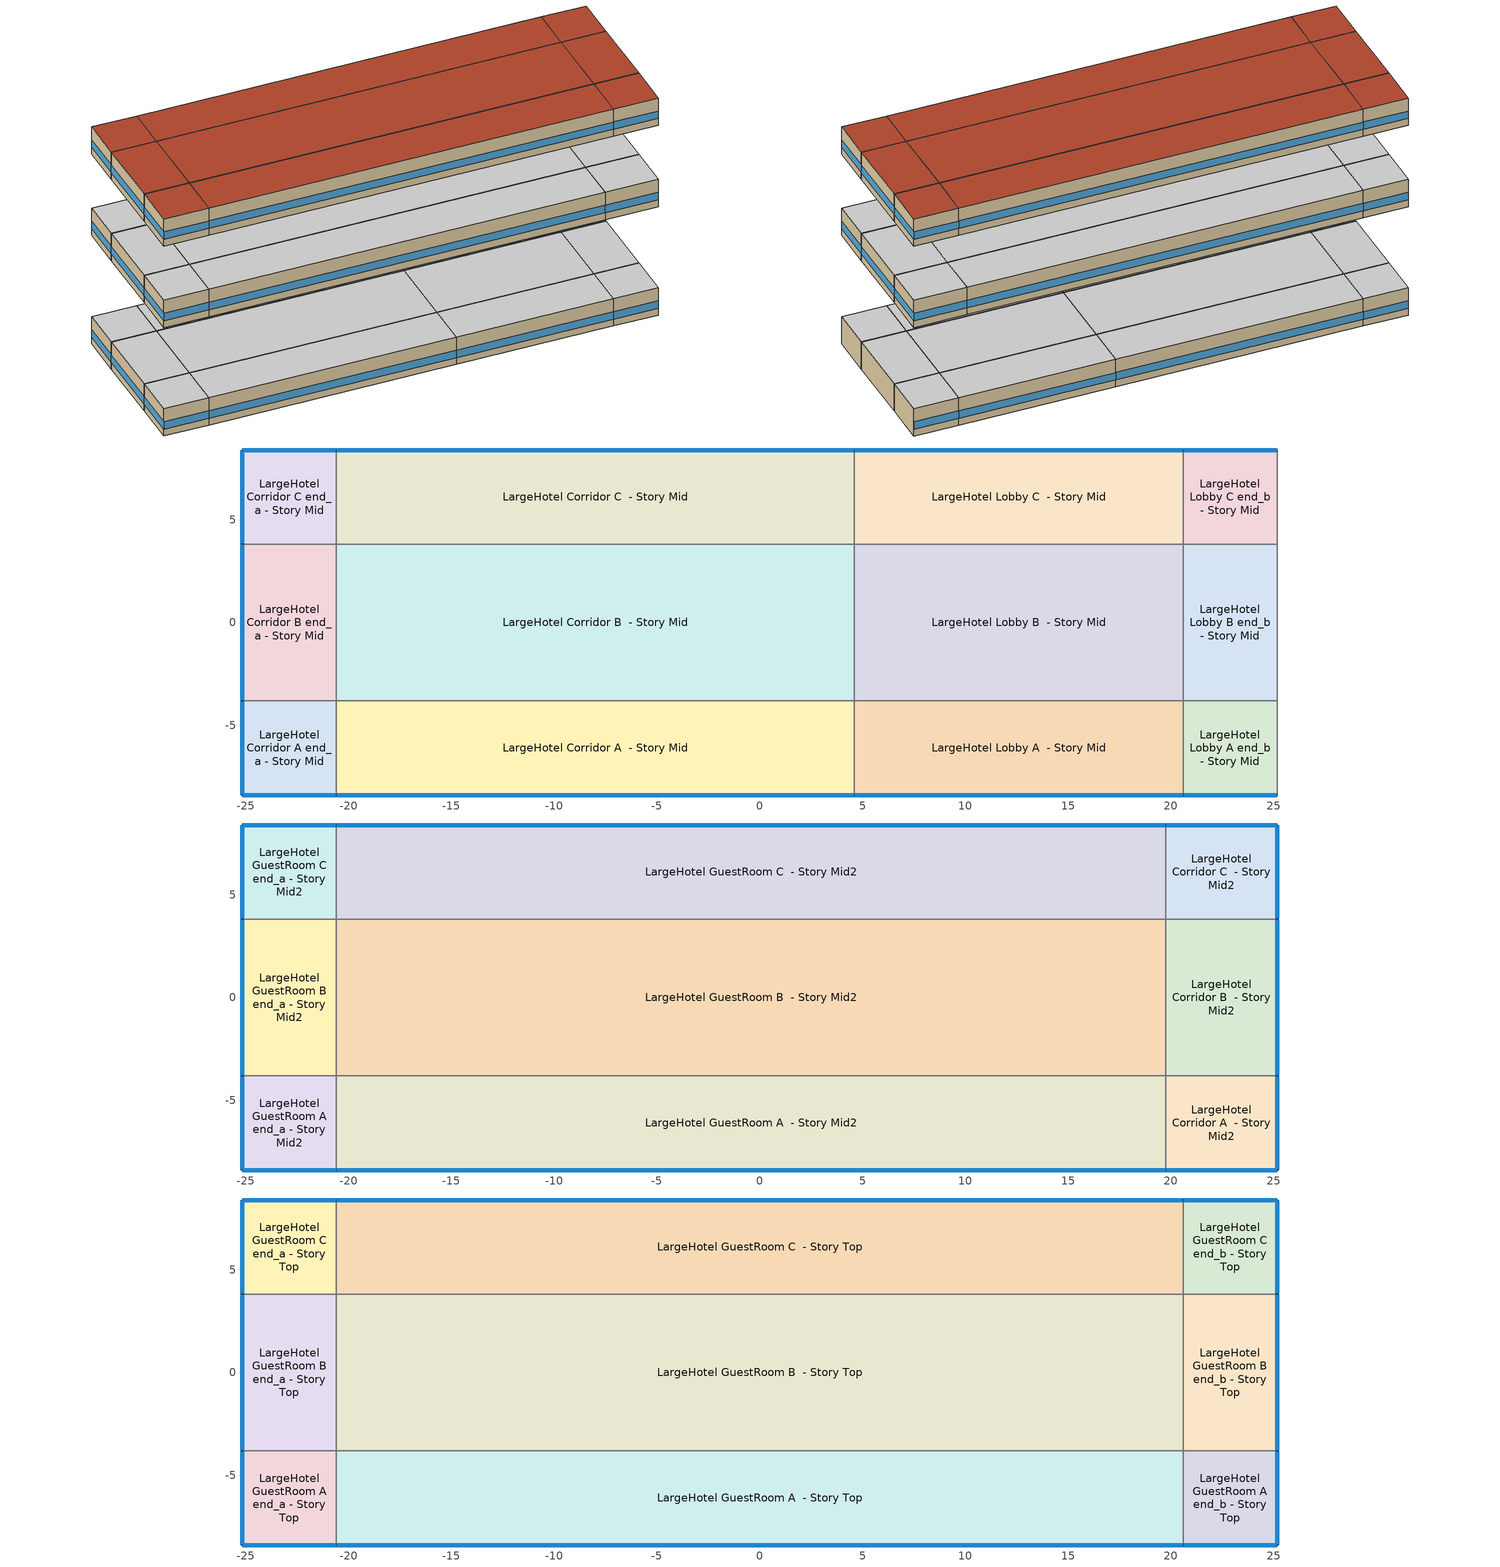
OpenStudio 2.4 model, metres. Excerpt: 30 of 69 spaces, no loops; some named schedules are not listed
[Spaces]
LargeHotel Corridor A end_a - Story Mid
 floor adiabatic (LargeHotel Interior Floor): -25.17,-8.39 -25.17,-3.82 -20.6,-3.82 -20.6,-8.39 z6.1
 wall outside: -25.17,-3.82 -25.17,-8.39 -20.6,-8.39 z6.1:9.14
 wall to LargeHotel Corridor B end_a - Story Mid: -20.6,-3.82 -25.17,-3.82 z6.1:9.14
 wall to LargeHotel Corridor A  - Story Mid: -20.6,-8.39 -20.6,-3.82 z6.1:9.14
 window: -25.14,-8.39 -20.62,-8.39 / -25.17,-3.84 -25.17,-8.36 z6.86:7.69
 ceiling adiabatic (LargeHotel Interior Ceiling): -20.6,-8.39 -20.6,-3.82 -25.17,-3.82 -25.17,-8.39 z9.14
LargeHotel Corridor B end_a - Story Mid
 floor adiabatic (LargeHotel Interior Floor): -25.17,-3.82 -25.17,3.82 -20.6,3.82 -20.6,-3.82 z6.1
 wall outside: -25.17,3.82 -25.17,-3.82 z6.1:9.14
 wall to LargeHotel Corridor C end_a - Story Mid: -20.6,3.82 -25.17,3.82 z6.1:9.14
 wall to LargeHotel Corridor B  - Story Mid: -20.6,-3.82 -20.6,3.82 z6.1:9.14
 window: -25.17,3.79 -25.17,-3.79 z6.86:7.69
 ceiling adiabatic (LargeHotel Interior Ceiling): -20.6,-3.82 -20.6,3.82 -25.17,3.82 -25.17,-3.82 z9.14
LargeHotel Corridor C end_a - Story Mid
 floor adiabatic (LargeHotel Interior Floor): -25.17,3.82 -25.17,8.39 -20.6,8.39 -20.6,3.82 z6.1
 wall outside: -20.6,8.39 -25.17,8.39 -25.17,3.82 z6.1:9.14
 wall to LargeHotel Corridor C  - Story Mid: -20.6,3.82 -20.6,8.39 z6.1:9.14
 window: -20.62,8.39 -25.14,8.39 / -25.17,8.36 -25.17,3.84 z6.86:7.69
 ceiling adiabatic (LargeHotel Interior Ceiling): -20.6,3.82 -20.6,8.39 -25.17,8.39 -25.17,3.82 z9.14
LargeHotel Corridor A  - Story Mid
 floor adiabatic (LargeHotel Interior Floor): -20.6,-8.39 -20.6,-3.82 4.6,-3.82 4.6,-8.39 z6.1
 wall outside: -20.6,-8.39 4.6,-8.39 z6.1:9.14
 wall to LargeHotel Corridor B  - Story Mid: 4.6,-3.82 -20.6,-3.82 z6.1:9.14
 wall to LargeHotel Lobby A  - Story Mid: 4.6,-8.39 4.6,-3.82 z6.1:9.14
 window: -20.57,-8.39 4.58,-8.39 z6.86:7.68
 ceiling adiabatic (LargeHotel Interior Ceiling): 4.6,-8.39 4.6,-3.82 -20.6,-3.82 -20.6,-8.39 z9.14
LargeHotel Corridor B  - Story Mid
 floor adiabatic (LargeHotel Interior Floor): -20.6,-3.82 -20.6,3.82 4.6,3.82 4.6,-3.82 z6.1
 wall to LargeHotel Corridor C  - Story Mid: 4.6,3.82 -20.6,3.82 z6.1:9.14
 wall to LargeHotel Lobby B  - Story Mid: 4.6,-3.82 4.6,3.82 z6.1:9.14
 ceiling adiabatic (LargeHotel Interior Ceiling): 4.6,-3.82 4.6,3.82 -20.6,3.82 -20.6,-3.82 z9.14
LargeHotel Corridor C  - Story Mid
 floor adiabatic (LargeHotel Interior Floor): -20.6,3.82 -20.6,8.39 4.6,8.39 4.6,3.82 z6.1
 wall outside: 4.6,8.39 -20.6,8.39 z6.1:9.14
 wall to LargeHotel Lobby C  - Story Mid: 4.6,3.82 4.6,8.39 z6.1:9.14
 window: 4.58,8.39 -20.57,8.39 z6.86:7.68
 ceiling adiabatic (LargeHotel Interior Ceiling): 4.6,3.82 4.6,8.39 -20.6,8.39 -20.6,3.82 z9.14
LargeHotel Lobby A  - Story Mid
 floor adiabatic (LargeHotel Interior Floor): 4.6,-8.39 4.6,-3.82 20.6,-3.82 20.6,-8.39 z6.1
 wall outside: 4.6,-8.39 20.6,-8.39 z6.1:9.14
 wall to LargeHotel Lobby B  - Story Mid: 20.6,-3.82 4.6,-3.82 z6.1:9.14
 wall to LargeHotel Lobby A end_b - Story Mid: 20.6,-8.39 20.6,-3.82 z6.1:9.14
 window: 4.63,-8.39 20.57,-8.39 z6.86:7.68
 ceiling adiabatic (LargeHotel Interior Ceiling): 20.6,-8.39 20.6,-3.82 4.6,-3.82 4.6,-8.39 z9.14
LargeHotel Lobby B  - Story Mid
 floor adiabatic (LargeHotel Interior Floor): 4.6,-3.82 4.6,3.82 20.6,3.82 20.6,-3.82 z6.1
 wall to LargeHotel Lobby C  - Story Mid: 20.6,3.82 4.6,3.82 z6.1:9.14
 wall to LargeHotel Lobby B end_b - Story Mid: 20.6,-3.82 20.6,3.82 z6.1:9.14
 ceiling adiabatic (LargeHotel Interior Ceiling): 20.6,-3.82 20.6,3.82 4.6,3.82 4.6,-3.82 z9.14
LargeHotel Lobby C  - Story Mid
 floor adiabatic (LargeHotel Interior Floor): 4.6,3.82 4.6,8.39 20.6,8.39 20.6,3.82 z6.1
 wall outside: 20.6,8.39 4.6,8.39 z6.1:9.14
 wall to LargeHotel Lobby C end_b - Story Mid: 20.6,3.82 20.6,8.39 z6.1:9.14
 window: 20.57,8.39 4.63,8.39 z6.86:7.68
 ceiling adiabatic (LargeHotel Interior Ceiling): 20.6,3.82 20.6,8.39 4.6,8.39 4.6,3.82 z9.14
LargeHotel Lobby A end_b - Story Mid
 floor adiabatic (LargeHotel Interior Floor): 20.6,-8.39 20.6,-3.82 25.17,-3.82 25.17,-8.39 z6.1
 wall outside: 20.6,-8.39 25.17,-8.39 z6.1:9.14
 wall to LargeHotel Lobby B end_b - Story Mid: 25.17,-3.82 20.6,-3.82 z6.1:9.14
 wall adiabatic (LargeHotel Interior Wall): 25.17,-8.39 25.17,-3.82 z6.1:9.14
 window: 20.62,-8.39 25.14,-8.39 z6.86:7.69
 ceiling adiabatic (LargeHotel Interior Ceiling): 25.17,-8.39 25.17,-3.82 20.6,-3.82 20.6,-8.39 z9.14
LargeHotel Lobby B end_b - Story Mid
 floor adiabatic (LargeHotel Interior Floor): 20.6,-3.82 20.6,3.82 25.17,3.82 25.17,-3.82 z6.1
 wall to LargeHotel Lobby C end_b - Story Mid: 25.17,3.82 20.6,3.82 z6.1:9.14
 wall adiabatic (LargeHotel Interior Wall): 25.17,-3.82 25.17,3.82 z6.1:9.14
 ceiling adiabatic (LargeHotel Interior Ceiling): 25.17,-3.82 25.17,3.82 20.6,3.82 20.6,-3.82 z9.14
LargeHotel Lobby C end_b - Story Mid
 floor adiabatic (LargeHotel Interior Floor): 20.6,3.82 20.6,8.39 25.17,8.39 25.17,3.82 z6.1
 wall outside: 25.17,8.39 20.6,8.39 z6.1:9.14
 wall adiabatic (LargeHotel Interior Wall): 25.17,3.82 25.17,8.39 z6.1:9.14
 window: 25.14,8.39 20.62,8.39 z6.86:7.69
 ceiling adiabatic (LargeHotel Interior Ceiling): 25.17,3.82 25.17,8.39 20.6,8.39 20.6,3.82 z9.14
LargeHotel GuestRoom A end_a - Story Mid2
 floor adiabatic (LargeHotel Interior Floor): -25.17,-8.39 -25.17,-3.82 -20.6,-3.82 -20.6,-8.39 z18.29
 wall outside: -25.17,-3.82 -25.17,-8.39 -20.6,-8.39 z18.29:21.34
 wall to LargeHotel GuestRoom B end_a - Story Mid2: -20.6,-3.82 -25.17,-3.82 z18.29:21.34
 wall to LargeHotel GuestRoom A  - Story Mid2: -20.6,-8.39 -20.6,-3.82 z18.29:21.34
 window: -25.17,-3.84 -25.17,-8.36 / -25.14,-8.39 -20.62,-8.39 z19.05:19.88
 ceiling adiabatic (LargeHotel Interior Ceiling): -20.6,-8.39 -20.6,-3.82 -25.17,-3.82 -25.17,-8.39 z21.34
LargeHotel GuestRoom B end_a - Story Mid2
 floor adiabatic (LargeHotel Interior Floor): -25.17,-3.82 -25.17,3.82 -20.6,3.82 -20.6,-3.82 z18.29
 wall outside: -25.17,3.82 -25.17,-3.82 z18.29:21.34
 wall to LargeHotel GuestRoom C end_a - Story Mid2: -20.6,3.82 -25.17,3.82 z18.29:21.34
 wall to LargeHotel GuestRoom B  - Story Mid2: -20.6,-3.82 -20.6,3.82 z18.29:21.34
 window: -25.17,3.79 -25.17,-3.79 z19.05:19.88
 ceiling adiabatic (LargeHotel Interior Ceiling): -20.6,-3.82 -20.6,3.82 -25.17,3.82 -25.17,-3.82 z21.34
LargeHotel GuestRoom C end_a - Story Mid2
 floor adiabatic (LargeHotel Interior Floor): -25.17,3.82 -25.17,8.39 -20.6,8.39 -20.6,3.82 z18.29
 wall outside: -20.6,8.39 -25.17,8.39 -25.17,3.82 z18.29:21.34
 wall to LargeHotel GuestRoom C  - Story Mid2: -20.6,3.82 -20.6,8.39 z18.29:21.34
 window: -25.17,8.36 -25.17,3.84 / -20.62,8.39 -25.14,8.39 z19.05:19.88
 ceiling adiabatic (LargeHotel Interior Ceiling): -20.6,3.82 -20.6,8.39 -25.17,8.39 -25.17,3.82 z21.34
LargeHotel GuestRoom A  - Story Mid2
 floor adiabatic (LargeHotel Interior Floor): -20.6,-8.39 -20.6,-3.82 19.75,-3.82 19.75,-8.39 z18.29
 wall outside: -20.6,-8.39 19.75,-8.39 z18.29:21.34
 wall to LargeHotel GuestRoom B  - Story Mid2: 19.75,-3.82 -20.6,-3.82 z18.29:21.34
 wall to LargeHotel Corridor A  - Story Mid2: 19.75,-8.39 19.75,-3.82 z18.29:21.34
 window: -20.57,-8.39 19.72,-8.39 z19.05:19.87
 ceiling adiabatic (LargeHotel Interior Ceiling): 19.75,-8.39 19.75,-3.82 -20.6,-3.82 -20.6,-8.39 z21.34
LargeHotel GuestRoom B  - Story Mid2
 floor adiabatic (LargeHotel Interior Floor): -20.6,-3.82 -20.6,3.82 19.75,3.82 19.75,-3.82 z18.29
 wall to LargeHotel GuestRoom C  - Story Mid2: 19.75,3.82 -20.6,3.82 z18.29:21.34
 wall to LargeHotel Corridor B  - Story Mid2: 19.75,-3.82 19.75,3.82 z18.29:21.34
 ceiling adiabatic (LargeHotel Interior Ceiling): 19.75,-3.82 19.75,3.82 -20.6,3.82 -20.6,-3.82 z21.34
LargeHotel GuestRoom C  - Story Mid2
 floor adiabatic (LargeHotel Interior Floor): -20.6,3.82 -20.6,8.39 19.75,8.39 19.75,3.82 z18.29
 wall outside: 19.75,8.39 -20.6,8.39 z18.29:21.34
 wall to LargeHotel Corridor C  - Story Mid2: 19.75,3.82 19.75,8.39 z18.29:21.34
 window: 19.72,8.39 -20.57,8.39 z19.05:19.87
 ceiling adiabatic (LargeHotel Interior Ceiling): 19.75,3.82 19.75,8.39 -20.6,8.39 -20.6,3.82 z21.34
LargeHotel Corridor A  - Story Mid2
 floor adiabatic (LargeHotel Interior Floor): 19.75,-8.39 19.75,-3.82 25.17,-3.82 25.17,-8.39 z18.29
 wall outside: 19.75,-8.39 25.17,-8.39 25.17,-3.82 z18.29:21.34
 wall to LargeHotel Corridor B  - Story Mid2: 25.17,-3.82 19.75,-3.82 z18.29:21.34
 window: 19.77,-8.39 25.14,-8.39 / 25.17,-8.36 25.17,-3.84 z19.05:19.88
 ceiling adiabatic (LargeHotel Interior Ceiling): 25.17,-8.39 25.17,-3.82 19.75,-3.82 19.75,-8.39 z21.34
LargeHotel Corridor B  - Story Mid2
 floor adiabatic (LargeHotel Interior Floor): 19.75,-3.82 19.75,3.82 25.17,3.82 25.17,-3.82 z18.29
 wall outside: 25.17,-3.82 25.17,3.82 z18.29:21.34
 wall to LargeHotel Corridor C  - Story Mid2: 25.17,3.82 19.75,3.82 z18.29:21.34
 window: 25.17,-3.79 25.17,3.79 z19.05:19.88
 ceiling adiabatic (LargeHotel Interior Ceiling): 25.17,-3.82 25.17,3.82 19.75,3.82 19.75,-3.82 z21.34
LargeHotel Corridor C  - Story Mid2
 floor adiabatic (LargeHotel Interior Floor): 19.75,3.82 19.75,8.39 25.17,8.39 25.17,3.82 z18.29
 wall outside: 25.17,3.82 25.17,8.39 19.75,8.39 z18.29:21.34
 window: 25.14,8.39 19.77,8.39 / 25.17,3.84 25.17,8.36 z19.05:19.88
 ceiling adiabatic (LargeHotel Interior Ceiling): 25.17,3.82 25.17,8.39 19.75,8.39 19.75,3.82 z21.34
LargeHotel GuestRoom A end_a - Story Top
 floor adiabatic (LargeHotel Interior Floor): -25.17,-8.39 -25.17,-3.82 -20.6,-3.82 -20.6,-8.39 z27.43
 wall outside: -25.17,-3.82 -25.17,-8.39 -20.6,-8.39 z27.43:30.48
 wall to LargeHotel GuestRoom B end_a - Story Top: -20.6,-3.82 -25.17,-3.82 z27.43:30.48
 wall to LargeHotel GuestRoom A  - Story Top: -20.6,-8.39 -20.6,-3.82 z27.43:30.48
 window: -25.17,-3.84 -25.17,-8.36 / -25.14,-8.39 -20.62,-8.39 z28.19:29.03
 roof outside: -20.6,-8.39 -20.6,-3.82 -25.17,-3.82 -25.17,-8.39 z30.48
LargeHotel GuestRoom B end_a - Story Top
 floor adiabatic (LargeHotel Interior Floor): -25.17,-3.82 -25.17,3.82 -20.6,3.82 -20.6,-3.82 z27.43
 wall outside: -25.17,3.82 -25.17,-3.82 z27.43:30.48
 wall to LargeHotel GuestRoom C end_a - Story Top: -20.6,3.82 -25.17,3.82 z27.43:30.48
 wall to LargeHotel GuestRoom B  - Story Top: -20.6,-3.82 -20.6,3.82 z27.43:30.48
 window: -25.17,3.79 -25.17,-3.79 z28.19:29.02
 roof outside: -20.6,-3.82 -20.6,3.82 -25.17,3.82 -25.17,-3.82 z30.48
LargeHotel GuestRoom C end_a - Story Top
 floor adiabatic (LargeHotel Interior Floor): -25.17,3.82 -25.17,8.39 -20.6,8.39 -20.6,3.82 z27.43
 wall outside: -20.6,8.39 -25.17,8.39 -25.17,3.82 z27.43:30.48
 wall to LargeHotel GuestRoom C  - Story Top: -20.6,3.82 -20.6,8.39 z27.43:30.48
 window: -25.17,8.36 -25.17,3.84 / -20.62,8.39 -25.14,8.39 z28.19:29.03
 roof outside: -20.6,3.82 -20.6,8.39 -25.17,8.39 -25.17,3.82 z30.48
LargeHotel GuestRoom A  - Story Top
 floor adiabatic (LargeHotel Interior Floor): -20.6,-8.39 -20.6,-3.82 20.6,-3.82 20.6,-8.39 z27.43
 wall outside: -20.6,-8.39 20.6,-8.39 z27.43:30.48
 wall to LargeHotel GuestRoom B  - Story Top: 20.6,-3.82 -20.6,-3.82 z27.43:30.48
 wall to LargeHotel GuestRoom A end_b - Story Top: 20.6,-8.39 20.6,-3.82 z27.43:30.48
 window: -20.57,-8.39 20.57,-8.39 z28.19:29.02
 roof outside: 20.6,-8.39 20.6,-3.82 -20.6,-3.82 -20.6,-8.39 z30.48
LargeHotel GuestRoom B  - Story Top
 floor adiabatic (LargeHotel Interior Floor): -20.6,-3.82 -20.6,3.82 20.6,3.82 20.6,-3.82 z27.43
 wall to LargeHotel GuestRoom C  - Story Top: 20.6,3.82 -20.6,3.82 z27.43:30.48
 wall to LargeHotel GuestRoom B end_b - Story Top: 20.6,-3.82 20.6,3.82 z27.43:30.48
 roof outside: 20.6,-3.82 20.6,3.82 -20.6,3.82 -20.6,-3.82 z30.48
LargeHotel GuestRoom C  - Story Top
 floor adiabatic (LargeHotel Interior Floor): -20.6,3.82 -20.6,8.39 20.6,8.39 20.6,3.82 z27.43
 wall outside: 20.6,8.39 -20.6,8.39 z27.43:30.48
 wall to LargeHotel GuestRoom C end_b - Story Top: 20.6,3.82 20.6,8.39 z27.43:30.48
 window: 20.57,8.39 -20.57,8.39 z28.19:29.02
 roof outside: 20.6,3.82 20.6,8.39 -20.6,8.39 -20.6,3.82 z30.48
LargeHotel GuestRoom A end_b - Story Top
 floor adiabatic (LargeHotel Interior Floor): 20.6,-8.39 20.6,-3.82 25.17,-3.82 25.17,-8.39 z27.43
 wall outside: 20.6,-8.39 25.17,-8.39 25.17,-3.82 z27.43:30.48
 wall to LargeHotel GuestRoom B end_b - Story Top: 25.17,-3.82 20.6,-3.82 z27.43:30.48
 window: 20.62,-8.39 25.14,-8.39 / 25.17,-8.36 25.17,-3.84 z28.19:29.03
 roof outside: 25.17,-8.39 25.17,-3.82 20.6,-3.82 20.6,-8.39 z30.48
LargeHotel GuestRoom B end_b - Story Top
 floor adiabatic (LargeHotel Interior Floor): 20.6,-3.82 20.6,3.82 25.17,3.82 25.17,-3.82 z27.43
 wall outside: 25.17,-3.82 25.17,3.82 z27.43:30.48
 wall to LargeHotel GuestRoom C end_b - Story Top: 25.17,3.82 20.6,3.82 z27.43:30.48
 window: 25.17,-3.79 25.17,3.79 z28.19:29.02
 roof outside: 25.17,-3.82 25.17,3.82 20.6,3.82 20.6,-3.82 z30.48
LargeHotel GuestRoom C end_b - Story Top
 floor adiabatic (LargeHotel Interior Floor): 20.6,3.82 20.6,8.39 25.17,8.39 25.17,3.82 z27.43
 wall outside: 25.17,3.82 25.17,8.39 20.6,8.39 z27.43:30.48
 window: 25.14,8.39 20.62,8.39 / 25.17,3.84 25.17,8.36 z28.19:29.03
 roof outside: 25.17,3.82 25.17,8.39 20.6,8.39 20.6,3.82 z30.48
[Site]
Atlanta Hartsfield Intl Ap_GA_USA: Latitude {deg}=33.63; Longitude {deg}=-84.43; Time Zone {hr}=-5; Elevation {m}=308
[ClimateZones]
Climate Zone Value 1=3A; Climate Zone Institution Name 2=CEC; Climate Zone Document Name 2=California Climate Zone Descriptions; Climate Zone Document Year 2=1995
[Site:WaterMainsTemperature]
Calculation Method=Correlation; Annual Average Outdoor Air Temperature {C}=16.6; Maximum Difference In Monthly Average Outdoor Air Temperatures {deltaC}=22.5
[SizingPeriod:DesignDay] Barometric Pressure {Pa}=97679; Sky Clearness=0; Rain Indicator=0; Snow Indicator=0; Day of Month=21; Daylight Saving Time Indicator=0; Humidity Indicating Type=Wetbulb; Dry-Bulb Temperature Range Modifier Type=DefaultMultipliers
Name | Maximum Dry-Bulb Temperature {C} | Daily Dry-Bulb Temperature Range {deltaC} | Humidity Indicating Conditions at Maximum Dry-Bulb | Wind Speed {m/s} | Wind Direction {deg} | Month | Day Type | Solar Model Indicator | ASHRAE Taub | ASHRAE Taud
Atlanta Hartsfield Intl Ap Ann Clg .4% Condns WB=>MDB | 31.2 | 9.5 | 25.1 | 4 | 300 | 7 | SummerDesignDay | ASHRAETau | 0.556 | 1.779
Atlanta Hartsfield Intl Ap Ann Clg .4% Condns DB=>MWB | 34.4 | 9.5 | 23.5 | 4 | 300 | 7 | SummerDesignDay | ASHRAETau | 0.556 | 1.779
Atlanta Hartsfield Intl Ap Ann Htg 99.6% Condns DB | -6.3 | 0 | -6.3 | 5.3 | 320 | 1 | WinterDesignDay | ASHRAEClearSky
[Building]
90.1-2004|LargeHotel: Default Construction Set=Res 90.1-2004 - LrgHotel - ASHRAE 169-2006-3A; Standards Building Type=LargeHotel
[DefaultConstructionSet]
Res 90.1-2004 - LrgHotel - ASHRAE 169-2006-3A: Default Exterior Surface Constructions=Default Surface Constructions 1; Default Interior Surface Constructions=Default Surface Constructions 2; Default Ground Contact Surface Constructions=Default Surface Constructions 3; Default Exterior SubSurface Constructions=Default Sub Surface Constructions 1; Default Interior SubSurface Constructions=Default Sub Surface Constructions 2; Interior Partition Construction=Typical Interior Partition
[DefaultSurfaceConstructions]
Name | Floor Construction | Wall Construction | Roof Ceiling Construction
Default Surface Constructions 1 | Typical Insulated Exterior Mass Floor R-9.35 | Typical Insulated Exterior Mass Wall R-6.62 | Typical IEAD Roof R-15.87
Default Surface Constructions 2 | LargeHotel Interior Floor | LargeHotel Interior Wall | LargeHotel Interior Ceiling
Default Surface Constructions 3 | Typical Insulated Carpeted 6in Slab Floor | Typical Insulated Basement Mass Wall
[Construction]
Typical Insulated Exterior Mass Floor R-9.35: Typical Insulation R-6.78, 4 in. Normalweight Concrete Floor, Typical Carpet Pad
Typical Insulated Exterior Mass Wall R-6.62: 1IN Stucco, 8IN CONCRETE HW RefBldg, Typical Insulation R-4.23, 1/2IN Gypsum
Typical IEAD Roof R-15.87: Roof Membrane, Typical Insulation R-14.76, Metal Roof Surface
LargeHotel Interior Floor: Nonres_Floor_Insulation, 100mm Normalweight concrete floor, CP02 CARPET PAD
LargeHotel Interior Wall: G01 13mm gypsum board, G01 13mm gypsum board
LargeHotel Interior Ceiling: CP02 CARPET PAD, 100mm Normalweight concrete floor, Nonres_Floor_Insulation
Typical Insulated Carpeted 6in Slab Floor: 6 in. Normalweight Concrete Floor, Typical Carpet Pad
Typical Insulated Basement Mass Wall: 8 in. Concrete Block Basement Wall
U 0.57 SHGC 0.39 Dbl Ref-D Clr 6mm/6mm Air: REF D CLEAR 6MM, AIR 6MM, CLEAR 6MM
Typical Insulated Metal Door R-1.43: F08 Metal surface, Typical Insulation R-0.58
Typical Overhead Door: Typical Insulation
U 1.17 SHGC 0.39 Simple Glazing Skylight: U 1.17 SHGC 0.39 Simple Glazing
Typical Interior Window: Clear 3mm
Typical Interior Door; Typical Interior Partition: G05 25mm wood
[Material:NoMass] Roughness=Smooth; Thermal Absorptance=0.9; Solar Absorptance=0.7
Name | Thermal Resistance {m2-K/W} | Visible Absorptance
Typical Insulation R-6.78 | 1.19347 | 0.7
Typical Carpet Pad; CP02 CARPET PAD | 0.21648 | 0.8
Typical Insulation R-4.23 | 0.745657 | 0.7
Typical Insulation R-14.76 | 2.59864 | 0.7
Nonres_Floor_Insulation | 2.88292 | 0.7
Typical Insulation R-0.58 | 0.101875 | 0.7
Typical Insulation | 0.0282222 | 0.7
[Material]
Name | Roughness | Thickness {m} | Conductivity {W/m-K} | Density {kg/m3} | Specific Heat {J/kg-K} | Thermal Absorptance | Solar Absorptance | Visible Absorptance
4 in. Normalweight Concrete Floor | MediumRough | 0.1016 | 2.31 | 2322 | 832 | 0.9 | 0.7 | 0.7
1IN Stucco | Smooth | 0.0253 | 0.6918 | 1858 | 837 | 0.9 | 0.7 | 0.92
8IN CONCRETE HW RefBldg | Rough | 0.2032 | 1.311 | 2240 | 836.8 | 0.9 | 0.7 | 0.7
1/2IN Gypsum | Smooth | 0.0127 | 0.16 | 784.9 | 830 | 0.9 | 0.4 | 0.4
Roof Membrane | VeryRough | 0.0095 | 0.16 | 1121.29 | 1460 | 0.9 | 0.77 | 0.7
Metal Roof Surface; F08 Metal surface | Smooth | 0.0008 | 45.28 | 7824 | 500 | 0.9 | 0.7 | 0.7
100mm Normalweight concrete floor | MediumRough | 0.1016 | 2.31045 | 2322 | 832.557 |  | 0 | 0
G01 13mm gypsum board | Smooth | 0.0127 | 0.160031 | 800.001 | 1090.73 | 0.9 | 0.7 | 0.5
6 in. Normalweight Concrete Floor | MediumRough | 0.1524 | 2.31 | 2322 | 832 | 0.9 | 0.7 | 0.7
8 in. Concrete Block Basement Wall | MediumRough | 0.2032 | 1.326 | 1842 | 912 | 0.9 | 0.7 | 0.7
G05 25mm wood | MediumSmooth | 0.0254 | 0.15 | 608 | 1630 | 0.9 | 0.5 | 0.5
[DefaultSubSurfaceConstructions]
Name | Fixed Window Construction | Operable Window Construction | Door Construction | Overhead Door Construction | Skylight Construction | Tubular Daylight Dome Construction | Tubular Daylight Diffuser Construction
Default Sub Surface Constructions 1 | U 0.57 SHGC 0.39 Dbl Ref-D Clr 6mm/6mm Air | U 0.57 SHGC 0.39 Dbl Ref-D Clr 6mm/6mm Air | Typical Insulated Metal Door R-1.43 | Typical Overhead Door | U 1.17 SHGC 0.39 Simple Glazing Skylight | Typical Interior Window | Typical Interior Window
Default Sub Surface Constructions 2 | Typical Interior Window | Typical Interior Window | Typical Interior Door
[WindowMaterial:Glazing] Optical Data Type=SpectralAverage; Infrared Transmittance at Normal Incidence=0; Front Side Infrared Hemispherical Emissivity=0.84; Conductivity {W/m-K}=0.9; Dirt Correction Factor for Solar and Visible Transmittance=1; Solar Diffusing=No
Name | Thickness {m} | Solar Transmittance at Normal Incidence | Front Side Solar Reflectance at Normal Incidence | Back Side Solar Reflectance at Normal Incidence | Visible Transmittance at Normal Incidence | Front Side Visible Reflectance at Normal Incidence | Back Side Visible Reflectance at Normal Incidence | Back Side Infrared Hemispherical Emissivity
REF D CLEAR 6MM | 0.006 | 0.429 | 0.308 | 0.379 | 0.334 | 0.453 | 0.505 | 0.82
CLEAR 6MM | 0.006 | 0.775 | 0.071 | 0.071 | 0.881 | 0.08 | 0.08 | 0.84
Clear 3mm | 0.003 | 0.837 | 0.075 | 0.075 | 0.898 | 0.081 | 0.081 | 0.84
[WindowMaterial:Gas]
AIR 6MM: Gas Type=Air; Thickness {m}=0.0063
[WindowMaterial:SimpleGlazingSystem]
U 1.17 SHGC 0.39 Simple Glazing: U-Factor {W/m2-K}=6.64357; Solar Heat Gain Coefficient=0.39; Visible Transmittance=0.23
[SpaceType] Standards Building Type=LargeHotel
Name | Default Schedule Set | Design Specification Outdoor Air Object | Standards Space Type
LargeHotel Corridor - 90.1-2004 | LargeHotel Corridor Schedule Set | LargeHotel Corridor Ventilation | Corridor
LargeHotel GuestRoom - 90.1-2004 | LargeHotel GuestRoom Schedule Set | LargeHotel GuestRoom Ventilation | GuestRoom
LargeHotel Lobby - 90.1-2004 | LargeHotel Lobby Schedule Set | LargeHotel Lobby Ventilation | Lobby
[BuildingStory] Nominal Floor to Floor Height {m}=3.048
Name | Nominal Z Coordinate {m}
Story Mid | 6.096
Story Mid2 | 18.288
Story Top | 27.432
[Space]
Name | Space Type | Building Story | Thermal Zone
LargeHotel Corridor A end_a - Story Mid | LargeHotel Corridor - 90.1-2004 | Story Mid | Zone LargeHotel Corridor A end_a - Story Mid
LargeHotel Corridor B end_a - Story Mid | LargeHotel Corridor - 90.1-2004 | Story Mid | Zone LargeHotel Corridor B end_a - Story Mid
LargeHotel Corridor C end_a - Story Mid | LargeHotel Corridor - 90.1-2004 | Story Mid | Zone LargeHotel Corridor C end_a - Story Mid
LargeHotel Corridor A  - Story Mid | LargeHotel Corridor - 90.1-2004 | Story Mid | Zone LargeHotel Corridor A  - Story Mid
LargeHotel Corridor B  - Story Mid | LargeHotel Corridor - 90.1-2004 | Story Mid | Zone LargeHotel Corridor B  - Story Mid
LargeHotel Corridor C  - Story Mid | LargeHotel Corridor - 90.1-2004 | Story Mid | Zone LargeHotel Corridor C  - Story Mid
LargeHotel Lobby A  - Story Mid | LargeHotel Lobby - 90.1-2004 | Story Mid | Zone LargeHotel Lobby A  - Story Mid
LargeHotel Lobby B  - Story Mid | LargeHotel Lobby - 90.1-2004 | Story Mid | Zone LargeHotel Lobby B  - Story Mid
LargeHotel Lobby C  - Story Mid | LargeHotel Lobby - 90.1-2004 | Story Mid | Zone LargeHotel Lobby C  - Story Mid
LargeHotel Lobby A end_b - Story Mid | LargeHotel Lobby - 90.1-2004 | Story Mid | Zone LargeHotel Lobby A end_b - Story Mid
LargeHotel Lobby B end_b - Story Mid | LargeHotel Lobby - 90.1-2004 | Story Mid | Zone LargeHotel Lobby B end_b - Story Mid
LargeHotel Lobby C end_b - Story Mid | LargeHotel Lobby - 90.1-2004 | Story Mid | Zone LargeHotel Lobby C end_b - Story Mid
LargeHotel GuestRoom A end_a - Story Mid2 | LargeHotel GuestRoom - 90.1-2004 | Story Mid2 | Zone LargeHotel GuestRoom A end_a - Story Mid2
LargeHotel GuestRoom B end_a - Story Mid2 | LargeHotel GuestRoom - 90.1-2004 | Story Mid2 | Zone LargeHotel GuestRoom B end_a - Story Mid2
LargeHotel GuestRoom C end_a - Story Mid2 | LargeHotel GuestRoom - 90.1-2004 | Story Mid2 | Zone LargeHotel GuestRoom C end_a - Story Mid2
LargeHotel GuestRoom A  - Story Mid2 | LargeHotel GuestRoom - 90.1-2004 | Story Mid2 | Zone LargeHotel GuestRoom A  - Story Mid2
LargeHotel GuestRoom B  - Story Mid2 | LargeHotel GuestRoom - 90.1-2004 | Story Mid2 | Zone LargeHotel GuestRoom B  - Story Mid2
LargeHotel GuestRoom C  - Story Mid2 | LargeHotel GuestRoom - 90.1-2004 | Story Mid2 | Zone LargeHotel GuestRoom C  - Story Mid2
LargeHotel Corridor A  - Story Mid2 | LargeHotel Corridor - 90.1-2004 | Story Mid2 | Zone LargeHotel Corridor A  - Story Mid2
LargeHotel Corridor B  - Story Mid2 | LargeHotel Corridor - 90.1-2004 | Story Mid2 | Zone LargeHotel Corridor B  - Story Mid2
LargeHotel Corridor C  - Story Mid2 | LargeHotel Corridor - 90.1-2004 | Story Mid2 | Zone LargeHotel Corridor C  - Story Mid2
LargeHotel GuestRoom A end_a - Story Top | LargeHotel GuestRoom - 90.1-2004 | Story Top | Zone LargeHotel GuestRoom A end_a - Story Top
LargeHotel GuestRoom B end_a - Story Top | LargeHotel GuestRoom - 90.1-2004 | Story Top | Zone LargeHotel GuestRoom B end_a - Story Top
LargeHotel GuestRoom C end_a - Story Top | LargeHotel GuestRoom - 90.1-2004 | Story Top | Zone LargeHotel GuestRoom C end_a - Story Top
LargeHotel GuestRoom A  - Story Top | LargeHotel GuestRoom - 90.1-2004 | Story Top | Zone LargeHotel GuestRoom A  - Story Top
LargeHotel GuestRoom B  - Story Top | LargeHotel GuestRoom - 90.1-2004 | Story Top | Zone LargeHotel GuestRoom B  - Story Top
LargeHotel GuestRoom C  - Story Top | LargeHotel GuestRoom - 90.1-2004 | Story Top | Zone LargeHotel GuestRoom C  - Story Top
LargeHotel GuestRoom A end_b - Story Top | LargeHotel GuestRoom - 90.1-2004 | Story Top | Zone LargeHotel GuestRoom A end_b - Story Top
LargeHotel GuestRoom B end_b - Story Top | LargeHotel GuestRoom - 90.1-2004 | Story Top | Zone LargeHotel GuestRoom B end_b - Story Top
LargeHotel GuestRoom C end_b - Story Top | LargeHotel GuestRoom - 90.1-2004 | Story Top | Zone LargeHotel GuestRoom C end_b - Story Top
[ThermalZone] Use Ideal Air Loads=No
Name | Multiplier | Thermostat
Zone LargeHotel Corridor A end_a - Story Mid | 3 | LargeHotel Corridor - 90.1-2004 Thermostat 5
Zone LargeHotel Corridor B end_a - Story Mid | 3 | LargeHotel Corridor - 90.1-2004 Thermostat 4
Zone LargeHotel Corridor C end_a - Story Mid | 3 | LargeHotel Corridor - 90.1-2004 Thermostat 1
Zone LargeHotel Corridor A  - Story Mid | 3 | LargeHotel Corridor - 90.1-2004 Thermostat 6
Zone LargeHotel Corridor B  - Story Mid | 3 | LargeHotel Corridor - 90.1-2004 Thermostat 3
Zone LargeHotel Corridor C  - Story Mid | 3 | LargeHotel Corridor - 90.1-2004 Thermostat 2
Zone LargeHotel Lobby A  - Story Mid | 3 | LargeHotel Lobby - 90.1-2004 Thermostat 9
Zone LargeHotel Lobby B  - Story Mid | 3 | LargeHotel Lobby - 90.1-2004 Thermostat 7
Zone LargeHotel Lobby C  - Story Mid | 3 | LargeHotel Lobby - 90.1-2004 Thermostat 2
Zone LargeHotel Lobby A end_b - Story Mid | 3 | LargeHotel Lobby - 90.1-2004 Thermostat 6
Zone LargeHotel Lobby B end_b - Story Mid | 3 | LargeHotel Lobby - 90.1-2004 Thermostat 1
Zone LargeHotel Lobby C end_b - Story Mid | 3 | LargeHotel Lobby - 90.1-2004 Thermostat
Zone LargeHotel GuestRoom A end_a - Story Mid2 | 5 | LargeHotel GuestRoom - 90.1-2004 Thermostat 9
Zone LargeHotel GuestRoom B end_a - Story Mid2 | 5 | LargeHotel GuestRoom - 90.1-2004 Thermostat 8
Zone LargeHotel GuestRoom C end_a - Story Mid2 | 5 | LargeHotel GuestRoom - 90.1-2004 Thermostat 13
Zone LargeHotel GuestRoom A  - Story Mid2 | 5 | LargeHotel GuestRoom - 90.1-2004 Thermostat 7
Zone LargeHotel GuestRoom B  - Story Mid2 | 5 | LargeHotel GuestRoom - 90.1-2004 Thermostat 6
Zone LargeHotel GuestRoom C  - Story Mid2 | 5 | LargeHotel GuestRoom - 90.1-2004 Thermostat 5
Zone LargeHotel Corridor A  - Story Mid2 | 5 | LargeHotel Corridor - 90.1-2004 Thermostat
Zone LargeHotel Corridor B  - Story Mid2 | 5 | LargeHotel Corridor - 90.1-2004 Thermostat 7
Zone LargeHotel Corridor C  - Story Mid2 | 5 | LargeHotel Corridor - 90.1-2004 Thermostat 8
Zone LargeHotel GuestRoom A end_a - Story Top | 1 | LargeHotel GuestRoom - 90.1-2004 Thermostat 4
Zone LargeHotel GuestRoom B end_a - Story Top | 1 | LargeHotel GuestRoom - 90.1-2004 Thermostat 3
Zone LargeHotel GuestRoom C end_a - Story Top | 1 | LargeHotel GuestRoom - 90.1-2004 Thermostat 10
Zone LargeHotel GuestRoom A  - Story Top | 1 | LargeHotel GuestRoom - 90.1-2004 Thermostat 2
Zone LargeHotel GuestRoom B  - Story Top | 1 | LargeHotel GuestRoom - 90.1-2004 Thermostat 1
Zone LargeHotel GuestRoom C  - Story Top | 1 | LargeHotel GuestRoom - 90.1-2004 Thermostat
Zone LargeHotel GuestRoom A end_b - Story Top | 1 | LargeHotel GuestRoom - 90.1-2004 Thermostat 11
Zone LargeHotel GuestRoom B end_b - Story Top | 1 | LargeHotel GuestRoom - 90.1-2004 Thermostat 14
Zone LargeHotel GuestRoom C end_b - Story Top | 1 | LargeHotel GuestRoom - 90.1-2004 Thermostat 12
[People:Definition] Number of People Calculation Method=People/Area; Fraction Radiant=0.3
Name | People per Space Floor Area {person/m2}
LargeHotel Lobby People Definition | 0.322917
LargeHotel GuestRoom People Definition | 0.0384272
LargeHotel Corridor People Definition | 0.0107639
[People] Work Efficiency Schedule=Work Efficiency Schedule; Clothing Insulation Schedule=Clothing Schedule; Air Velocity Schedule=Air Velocity Schedule; Multiplier=1
Name | People Definition | Space or SpaceType
LargeHotel Lobby People | LargeHotel Lobby People Definition | LargeHotel Lobby - 90.1-2004
LargeHotel GuestRoom People | LargeHotel GuestRoom People Definition | LargeHotel GuestRoom - 90.1-2004
LargeHotel Corridor People | LargeHotel Corridor People Definition | LargeHotel Corridor - 90.1-2004
[Lights:Definition] Design Level Calculation Method=Watts/Area; Fraction Radiant=0.7; Fraction Visible=0.2
Name | Watts per Space Floor Area {W/m2}
LargeHotel Lobby Lights Definition; LargeHotel GuestRoom Lights Definition | 11.8403
LargeHotel Corridor Lights Definition | 5.38196
[Lights] Fraction Replaceable=1
Name | Lights Definition | Space or SpaceType
LargeHotel Lobby Lights | LargeHotel Lobby Lights Definition | LargeHotel Lobby - 90.1-2004
LargeHotel GuestRoom Lights | LargeHotel GuestRoom Lights Definition | LargeHotel GuestRoom - 90.1-2004
LargeHotel Corridor Lights | LargeHotel Corridor Lights Definition | LargeHotel Corridor - 90.1-2004
[ElectricEquipment:Definition] Design Level Calculation Method=Watts/Area; Fraction Radiant=0.5
Name | Watts per Space Floor Area {W/m2}
LargeHotel Lobby Elec Equip Definition | 8.07293
LargeHotel GuestRoom Elec Equip Definition | 6.74897
[ElectricEquipment]
Name | Electric Equipment Definition | Space or SpaceType
LargeHotel Lobby Elec Equip | LargeHotel Lobby Elec Equip Definition | LargeHotel Lobby - 90.1-2004
LargeHotel GuestRoom Elec Equip | LargeHotel GuestRoom Elec Equip Definition | LargeHotel GuestRoom - 90.1-2004
[DesignSpecification:OutdoorAir] Outdoor Air Method=Sum
Name | Outdoor Air Flow per Person {m3/s-person} | Outdoor Air Flow per Floor Area {m3/s-m2}
LargeHotel Lobby Ventilation; LargeHotel GuestRoom Ventilation | 0.00707921
LargeHotel Corridor Ventilation |  | 0.000254
[SpaceInfiltration:DesignFlowRate] Design Flow Rate Calculation Method=Flow/ExteriorArea; Flow per Exterior Surface Area {m3/s-m2}=0.00030226
Name | Space or SpaceType
LargeHotel Lobby Infiltration | LargeHotel Lobby - 90.1-2004
LargeHotel GuestRoom Infiltration | LargeHotel GuestRoom - 90.1-2004
LargeHotel Corridor Infiltration | LargeHotel Corridor - 90.1-2004
[DefaultScheduleSet] People Activity Level Schedule=HotelLarge ACTIVITY_SCH; Infiltration Schedule=HotelLarge INFIL_SCH
Name | Number of People Schedule | Lighting Schedule | Electric Equipment Schedule
LargeHotel Lobby Schedule Set | HotelLarge Lobby_Occ_Sch | HotelLarge BLDG_LIGHT_SCH | HotelLarge BLDG_EQUIP_SCH
LargeHotel GuestRoom Schedule Set | HotelLarge GuestRoom_Occ_Sch | HotelLarge BLDG_LIGHT_GUESTROOM_SCH | HotelLarge GuestRoom_Eqp_Sch_Base
LargeHotel Corridor Schedule Set | HotelLarge BLDG_OCC_SCH | HotelLarge BLDG_LIGHT_CORRIDOR_SCH | HotelLarge BLDG_EQUIP_SCH
[Exterior:Lights:Definition]
Name | Design Level {W}
Parking Areas and Drives Def (W/ft^2) | 0.15
Building Facades Def (W/ft^2) | 0.2
Main Entries Def (W/ft) | 30
Other Doors Def (W/ft) | 20
Entry Canopies Def (W/ft^2) | 1.25
[Exterior:Lights] Control Option=AstronomicalClock
Name | Exterior Lights Definition | Schedule | Multiplier
Parking Areas and Drives | Parking Areas and Drives Def (W/ft^2) | Always On Discrete | 71890.4
Building Facades | Building Facades Def (W/ft^2) | Schedule Ruleset 1 | 3853.37
Main Entries | Main Entries Def (W/ft) | Always On Discrete | 160
Other Doors | Other Doors Def (W/ft) | Always On Discrete | 90.8
Entry Canopies | Entry Canopies Def (W/ft^2) | Always On Discrete | 1620
[WaterUse:Equipment:Definition] Target Temperature Schedule=60.0 C; Sensible Fraction Schedule=0.2 Fraction; Latent Fraction Schedule=0.05 Fraction
Name | Peak Flow Rate {m3/s}
LargeHotel Laundry - 90.1-2004 SWH def | 0.000163833
LargeHotel Kitchen - 90.1-2004 SWH def | 0.000138621
LargeHotel GuestRoom - 90.1-2004 SWH def | 0.000155374
[WaterUse:Equipment]
Name | Water Use Equipment Definition | Flow Rate Fraction Schedule
LargeHotel Laundry - 90.1-2004 SWH | LargeHotel Laundry - 90.1-2004 SWH def | HotelLarge LaundryRoom_SWH_Sch_Post2004
LargeHotel Kitchen - 90.1-2004 SWH | LargeHotel Kitchen - 90.1-2004 SWH def | HotelLarge BLDG_SWH_SCH
LargeHotel GuestRoom - 90.1-2004 SWH | LargeHotel GuestRoom - 90.1-2004 SWH def | HotelLarge GuestRoom_SWH_Sch
[ThermostatSetpoint:DualSetpoint] Heating Setpoint Temperature Schedule=HotelLarge HTGSETP_SCH; Cooling Setpoint Temperature Schedule=HotelLarge CLGSETP_SCH
LargeHotel Lobby - 90.1-2004 Thermostat; LargeHotel Lobby - 90.1-2004 Thermostat 1; LargeHotel Lobby - 90.1-2004 Thermostat 2; LargeHotel Lobby - 90.1-2004 Thermostat 6; LargeHotel Lobby - 90.1-2004 Thermostat 7; LargeHotel Lobby - 90.1-2004 Thermostat 9; LargeHotel GuestRoom - 90.1-2004 Thermostat; LargeHotel GuestRoom - 90.1-2004 Thermostat 1; LargeHotel GuestRoom - 90.1-2004 Thermostat 2; LargeHotel GuestRoom - 90.1-2004 Thermostat 3; LargeHotel GuestRoom - 90.1-2004 Thermostat 4; LargeHotel GuestRoom - 90.1-2004 Thermostat 5; LargeHotel GuestRoom - 90.1-2004 Thermostat 6; LargeHotel GuestRoom - 90.1-2004 Thermostat 7; LargeHotel GuestRoom - 90.1-2004 Thermostat 8; LargeHotel GuestRoom - 90.1-2004 Thermostat 9; LargeHotel GuestRoom - 90.1-2004 Thermostat 10; LargeHotel GuestRoom - 90.1-2004 Thermostat 11; LargeHotel GuestRoom - 90.1-2004 Thermostat 12; LargeHotel GuestRoom - 90.1-2004 Thermostat 13; LargeHotel GuestRoom - 90.1-2004 Thermostat 14; LargeHotel Corridor - 90.1-2004 Thermostat; LargeHotel Corridor - 90.1-2004 Thermostat 1; LargeHotel Corridor - 90.1-2004 Thermostat 2; LargeHotel Corridor - 90.1-2004 Thermostat 3; LargeHotel Corridor - 90.1-2004 Thermostat 4; LargeHotel Corridor - 90.1-2004 Thermostat 5; LargeHotel Corridor - 90.1-2004 Thermostat 6; LargeHotel Corridor - 90.1-2004 Thermostat 7; LargeHotel Corridor - 90.1-2004 Thermostat 8
[AvailabilityManager:NightCycle] Control Type=CycleOnAny; Thermostat Tolerance {deltaC}=1; Cycling Run Time {s}=3600
Availability Manager Night Cycle 1; Availability Manager Night Cycle 2; Availability Manager Night Cycle 3; Availability Manager Night Cycle 4; Availability Manager Night Cycle 5
[Schedule:Ruleset]
Name | Default Day Schedule | Summer Design Day Schedule | Winter Design Day Schedule
Clothing Schedule | Clothing Schedule Default Winter Clothes
Air Velocity Schedule | Air Velocity Schedule Default
Work Efficiency Schedule | Work Efficiency Schedule Default
HotelLarge BLDG_OCC_SCH | HotelLarge BLDG_OCC_SCH Default | HotelLarge BLDG_OCC_SCH Summer Design Day | HotelLarge BLDG_OCC_SCH Winter Design Day
HotelLarge ACTIVITY_SCH | HotelLarge ACTIVITY_SCH Default | HotelLarge ACTIVITY_SCH Summer Design Day | HotelLarge ACTIVITY_SCH Winter Design Day
HotelLarge BLDG_LIGHT_SCH | HotelLarge BLDG_LIGHT_SCH Default | HotelLarge BLDG_LIGHT_SCH Summer Design Day | HotelLarge BLDG_LIGHT_SCH Winter Design Day
HotelLarge BLDG_EQUIP_SCH | HotelLarge BLDG_EQUIP_SCH Default | HotelLarge BLDG_EQUIP_SCH Summer Design Day | HotelLarge BLDG_EQUIP_SCH Winter Design Day
HotelLarge INFIL_SCH | HotelLarge INFIL_SCH Default | HotelLarge INFIL_SCH Summer Design Day | HotelLarge INFIL_SCH Winter Design Day
HotelLarge Lobby_Occ_Sch | HotelLarge Lobby_Occ_Sch Default | HotelLarge Lobby_Occ_Sch Summer Design Day | HotelLarge Lobby_Occ_Sch Winter Design Day
HotelLarge GuestRoom_Occ_Sch | HotelLarge GuestRoom_Occ_Sch Default | HotelLarge GuestRoom_Occ_Sch Summer Design Day | HotelLarge GuestRoom_Occ_Sch Winter Design Day
HotelLarge BLDG_LIGHT_GUESTROOM_SCH | HotelLarge BLDG_LIGHT_GUESTROOM_SCH Default | HotelLarge BLDG_LIGHT_GUESTROOM_SCH Summer Design Day | HotelLarge BLDG_LIGHT_GUESTROOM_SCH Winter Design Day
HotelLarge GuestRoom_Eqp_Sch_Base | HotelLarge GuestRoom_Eqp_Sch_Base Default | HotelLarge GuestRoom_Eqp_Sch_Base Summer Design Day | HotelLarge GuestRoom_Eqp_Sch_Base Winter Design Day
HotelLarge BLDG_LIGHT_CORRIDOR_SCH | HotelLarge BLDG_LIGHT_CORRIDOR_SCH Default | HotelLarge BLDG_LIGHT_CORRIDOR_SCH Summer Design Day | HotelLarge BLDG_LIGHT_CORRIDOR_SCH Winter Design Day
Schedule Ruleset 1 | Schedule Day 37
HotelLarge LaundryRoom_SWH_Sch_Post2004 | HotelLarge LaundryRoom_SWH_Sch_Post2004 Default | HotelLarge LaundryRoom_SWH_Sch_Post2004 Summer Design Day | HotelLarge LaundryRoom_SWH_Sch_Post2004 Winter Design Day
60.0 C | 60.0 C Default
0.2 Fraction | 0.2 Fraction Default
0.05 Fraction | 0.05 Fraction Default
HotelLarge BLDG_SWH_SCH | HotelLarge BLDG_SWH_SCH Default | HotelLarge BLDG_SWH_SCH Summer Design Day | HotelLarge BLDG_SWH_SCH Winter Design Day
HotelLarge GuestRoom_SWH_Sch | HotelLarge GuestRoom_SWH_Sch Default | HotelLarge GuestRoom_SWH_Sch Summer Design Day | HotelLarge GuestRoom_SWH_Sch Winter Design Day
HotelLarge HTGSETP_SCH | HotelLarge HTGSETP_SCH Default | HotelLarge HTGSETP_SCH Summer Design Day | HotelLarge HTGSETP_SCH Winter Design Day
HotelLarge CLGSETP_SCH | HotelLarge CLGSETP_SCH Default | HotelLarge CLGSETP_SCH Summer Design Day | HotelLarge CLGSETP_SCH Winter Design Day
[Schedule:Day]
Clothing Schedule Default Winter Clothes; HotelLarge BLDG_OCC_SCH Summer Design Day; HotelLarge BLDG_LIGHT_SCH Summer Design Day; HotelLarge BLDG_EQUIP_SCH Summer Design Day; HotelLarge INFIL_SCH Default; HotelLarge INFIL_SCH Winter Design Day; HotelLarge INFIL_SCH Summer Design Day; HotelLarge Lobby_Occ_Sch Summer Design Day; HotelLarge GuestRoom_Occ_Sch Summer Design Day; HotelLarge BLDG_LIGHT_GUESTROOM_SCH Summer Design Day; HotelLarge GuestRoom_Eqp_Sch_Base Summer Design Day; HotelLarge BLDG_LIGHT_CORRIDOR_SCH Summer Design Day: 24, 0, 1
Clothing Schedule Summer Clothes: 24, 0, 0.5
Air Velocity Schedule Default: 24, 0, 0.2
Work Efficiency Schedule Default; HotelLarge BLDG_OCC_SCH Winter Design Day; HotelLarge BLDG_LIGHT_SCH Winter Design Day; HotelLarge BLDG_EQUIP_SCH Winter Design Day; HotelLarge Lobby_Occ_Sch Winter Design Day; HotelLarge GuestRoom_Occ_Sch Winter Design Day; HotelLarge BLDG_LIGHT_GUESTROOM_SCH Winter Design Day; HotelLarge GuestRoom_Eqp_Sch_Base Winter Design Day; HotelLarge BLDG_LIGHT_CORRIDOR_SCH Winter Design Day: 24, 0, 0
HotelLarge BLDG_OCC_SCH Default: 8, 0, 0.7, 11, 0, 0.5, 13, 0, 0.3, 16, 0, 0.2, 17, 0, 0.3, 19, 0, 0.4, 21, 0, 0.6, 24, 0, 0.8
HotelLarge BLDG_OCC_SCH Sat Day: 6, 0, 0.9, 7, 0, 0.7, 9, 0, 0.5, 17, 0, 0.3, 18, 0, 0.5, 21, 0, 0.6, 24, 0, 0.7
HotelLarge BLDG_OCC_SCH Wkdy Day: 6, 0, 0.9, 7, 0, 0.7, 9, 0, 0.4, 15, 0, 0.2, 16, 0, 0.3, 19, 0, 0.5, 21, 0, 0.7, 22, 0, 0.8, 24, 0, 0.9
HotelLarge ACTIVITY_SCH Default; HotelLarge ACTIVITY_SCH Winter Design Day; HotelLarge ACTIVITY_SCH Summer Design Day: 24, 0, 120
HotelLarge BLDG_LIGHT_SCH Default; HotelLarge BLDG_LIGHT_CORRIDOR_SCH Default: 2, 0, 0.3, 6, 0, 0.2, 7, 0, 0.3, 9, 0, 0.4, 13, 0, 0.3, 18, 0, 0.2, 19, 0, 0.5, 20, 0, 0.7, 21, 0, 0.8, 22, 0, 0.6, 23, 0, 0.5, 24, 0, 0.3
HotelLarge BLDG_LIGHT_SCH Sat Day; HotelLarge BLDG_LIGHT_CORRIDOR_SCH Sat Day: 2, 0, 0.2, 6, 0, 0.1, 8, 0, 0.3, 10, 0, 0.4, 11, 0, 0.3, 18, 0, 0.25, 19, 0, 0.6, 22, 0, 0.7, 23, 0, 0.6, 24, 0, 0.3
HotelLarge BLDG_LIGHT_SCH Wkdy Day; HotelLarge BLDG_LIGHT_CORRIDOR_SCH Wkdy Day: 1, 0, 0.2, 2, 0, 0.15, 5, 0, 0.1, 6, 0, 0.2, 7, 0, 0.4, 8, 0, 0.5, 10, 0, 0.4, 18, 0, 0.25, 19, 0, 0.6, 20, 0, 0.8, 21, 0, 0.9, 22, 0, 0.8, 23, 0, 0.6, 24, 0, 0.3
HotelLarge BLDG_EQUIP_SCH Default: 2, 0, 0.4, 6, 0, 0.3, 7, 0, 0.4, 9, 0, 0.5, 13, 0, 0.4, 18, 0, 0.3, 19, 0, 0.6, 20, 0, 0.8, 21, 0, 0.9, 22, 0, 0.7, 23, 0, 0.6, 24, 0, 0.4
HotelLarge BLDG_EQUIP_SCH Sat Day: 2, 0, 0.3, 6, 0, 0.2, 8, 0, 0.4, 10, 0, 0.5, 11, 0, 0.4, 18, 0, 0.35, 19, 0, 0.7, 22, 0, 0.8, 23, 0, 0.7, 24, 0, 0.4
HotelLarge BLDG_EQUIP_SCH Wkdy Day: 1, 0, 0.3, 2, 0, 0.25, 5, 0, 0.2, 6, 0, 0.3, 7, 0, 0.5, 8, 0, 0.6, 10, 0, 0.5, 18, 0, 0.35, 19, 0, 0.7, 20, 0, 0.9, 21, 0, 0.95, 22, 0, 0.9, 23, 0, 0.7, 24, 0, 0.4
HotelLarge Lobby_Occ_Sch Default: 6, 0, 0.1, 7, 0, 0.3, 10, 0, 0.7, 22, 0, 0.2, 24, 0, 0.1
HotelLarge Lobby_Occ_Sch Wkdy Day: 5, 0, 0.1, 6, 0, 0.3, 10, 0, 0.7, 16, 0, 0.2, 18, 0, 0.4, 22, 0, 0.2, 24, 0, 0.1
HotelLarge GuestRoom_Occ_Sch Default: 6, 0, 0.65, 7, 0, 0.5, 9, 0, 0.34, 17, 0, 0.2, 18, 0, 0.34, 19, 0, 0.35, 21, 0, 0.65, 24, 0, 0.5
HotelLarge GuestRoom_Occ_Sch Wkdy Day: 6, 0, 0.65, 7, 0, 0.5, 9, 0, 0.28, 15, 0, 0.13, 16, 0, 0.2, 19, 0, 0.35, 21, 0, 0.5, 22, 0, 0.58, 24, 0, 0.65
HotelLarge BLDG_LIGHT_GUESTROOM_SCH Default: 2, 0, 0.26, 6, 0, 0.11, 8, 0, 0.41, 10, 0, 0.56, 11, 0, 0.41, 18, 0, 0.33, 19, 0, 0.85, 22, 0, 1, 23, 0, 0.85, 24, 0, 0.41
HotelLarge BLDG_LIGHT_GUESTROOM_SCH Wkdy Day: 1, 0, 0.22, 2, 0, 0.17, 5, 0, 0.11, 6, 0, 0.22, 7, 0, 0.44, 8, 0, 0.56, 10, 0, 0.44, 18, 0, 0.28, 19, 0, 0.67, 20, 0, 0.89, 21, 0, 1, 22, 0, 0.89, 23, 0, 0.67, 24, 0, 0.33
HotelLarge GuestRoom_Eqp_Sch_Base Default: 6, 0, 0.2, 7, 0, 0.3, 8, 0, 0.62, 9, 0, 0.9, 10, 0, 0.62, 17, 0, 0.29, 18, 0, 0.43, 19, 0, 0.51, 20, 0, 0.49, 21, 0, 0.66, 22, 0, 0.7, 23, 0, 0.35, 24, 0, 0.2
HotelLarge GuestRoom_Eqp_Sch_Base Wkdy Day: 6, 0, 0.2, 7, 0, 0.62, 8, 0, 0.9, 10, 0, 0.43, 17, 0, 0.26, 19, 0, 0.51, 20, 0, 0.49, 21, 0, 0.66, 22, 0, 0.7, 23, 0, 0.35, 24, 0, 0.2
Schedule Day 37: 6, 0, 0, 24, 0, 1
HotelLarge LaundryRoom_SWH_Sch_Post2004 Default; HotelLarge LaundryRoom_SWH_Sch_Post2004 Winter Design Day; HotelLarge LaundryRoom_SWH_Sch_Post2004 Summer Design Day: 17, 0, 0, 24, 0, 1
HotelLarge BLDG_SWH_SCH Default: 1, 0, 0.25, 5, 0, 0.2, 6, 0, 0.3, 9, 0, 0.5, 10, 0, 0.55, 12, 0, 0.5, 14, 0, 0.4, 17, 0, 0.3, 18, 0, 0.4, 20, 0, 0.5, 21, 0, 0.4, 22, 0, 0.5, 23, 0, 0.4, 24, 0, 0.2
HotelLarge BLDG_SWH_SCH Summer Design Day: 1, 0, 0.2, 4, 0, 0.15, 5, 0, 0.2, 6, 0, 0.25, 7, 0, 0.5, 8, 0, 0.6, 9, 0, 0.55, 10, 0, 0.45, 11, 0, 0.4, 12, 0, 0.45, 13, 0, 0.4, 14, 0, 0.35, 17, 0, 0.3, 18, 0, 0.4, 19, 0, 0.55, 20, 0, 0.6, 21, 0, 0.5, 22, 0, 0.55, 23, 0, 0.45, 24, 0, 0.25
HotelLarge BLDG_SWH_SCH Winter Design Day: 1, 0, 0.2, 4, 0, 0.15, 5, 0, 0.2, 6, 0, 0.25, 7, 0, 0.4, 10, 0, 0.5, 11, 0, 0.45, 13, 0, 0.5, 14, 0, 0.45, 16, 0, 0.4, 17, 0, 0.35, 18, 0, 0.4, 20, 0, 0.55, 21, 0, 0.5, 22, 0, 0.55, 23, 0, 0.4, 24, 0, 0.3
HotelLarge HTGSETP_SCH Default; HotelLarge HTGSETP_SCH Winter Design Day; HotelLarge HTGSETP_SCH Summer Design Day: 24, 0, 21
HotelLarge CLGSETP_SCH Default; HotelLarge CLGSETP_SCH Winter Design Day; HotelLarge CLGSETP_SCH Summer Design Day: 24, 0, 24
[Schedule:Rule] Date Specification Type=DateRange; Start Day=1
Name | Schedule Ruleset | Rule Order | Day Schedule | Start Month | End Month | End Day | Apply Saturday | Apply Monday | Apply Tuesday | Apply Wednesday | Apply Thursday | Apply Friday
Schedule Rule 1 | Clothing Schedule | 0 | Clothing Schedule Summer Clothes | 5 | 9 | 30
Schedule Rule 2 | HotelLarge BLDG_OCC_SCH | 1 | HotelLarge BLDG_OCC_SCH Sat Day | 1 | 12 | 31 | Yes
Schedule Rule 3 | HotelLarge BLDG_OCC_SCH | 0 | HotelLarge BLDG_OCC_SCH Wkdy Day | 1 | 12 | 31 |  | Yes | Yes | Yes | Yes | Yes
Schedule Rule 4 | HotelLarge BLDG_LIGHT_SCH | 1 | HotelLarge BLDG_LIGHT_SCH Sat Day | 1 | 12 | 31 | Yes
Schedule Rule 5 | HotelLarge BLDG_LIGHT_SCH | 0 | HotelLarge BLDG_LIGHT_SCH Wkdy Day | 1 | 12 | 31 |  | Yes | Yes | Yes | Yes | Yes
Schedule Rule 6 | HotelLarge BLDG_EQUIP_SCH | 1 | HotelLarge BLDG_EQUIP_SCH Sat Day | 1 | 12 | 31 | Yes
Schedule Rule 7 | HotelLarge BLDG_EQUIP_SCH | 0 | HotelLarge BLDG_EQUIP_SCH Wkdy Day | 1 | 12 | 31 |  | Yes | Yes | Yes | Yes | Yes
Schedule Rule 10 | HotelLarge Lobby_Occ_Sch | 0 | HotelLarge Lobby_Occ_Sch Wkdy Day | 1 | 12 | 31 |  | Yes | Yes | Yes | Yes | Yes
Schedule Rule 17 | HotelLarge GuestRoom_Occ_Sch | 0 | HotelLarge GuestRoom_Occ_Sch Wkdy Day | 1 | 12 | 31 |  | Yes | Yes | Yes | Yes | Yes
Schedule Rule 18 | HotelLarge BLDG_LIGHT_GUESTROOM_SCH | 0 | HotelLarge BLDG_LIGHT_GUESTROOM_SCH Wkdy Day | 1 | 12 | 31 |  | Yes | Yes | Yes | Yes | Yes
Schedule Rule 19 | HotelLarge GuestRoom_Eqp_Sch_Base | 0 | HotelLarge GuestRoom_Eqp_Sch_Base Wkdy Day | 1 | 12 | 31 |  | Yes | Yes | Yes | Yes | Yes
Schedule Rule 20 | HotelLarge BLDG_LIGHT_CORRIDOR_SCH | 1 | HotelLarge BLDG_LIGHT_CORRIDOR_SCH Sat Day | 1 | 12 | 31 | Yes
Schedule Rule 21 | HotelLarge BLDG_LIGHT_CORRIDOR_SCH | 0 | HotelLarge BLDG_LIGHT_CORRIDOR_SCH Wkdy Day | 1 | 12 | 31 |  | Yes | Yes | Yes | Yes | Yes
Schedule Rule 22 | HotelLarge BLDG_SWH_SCH | 1 | HotelLarge BLDG_SWH_SCH SmrDsn|Wkdy Day | 1 | 12 | 31 |  | Yes | Yes | Yes | Yes | Yes
Schedule Rule 23 | HotelLarge BLDG_SWH_SCH | 0 | HotelLarge BLDG_SWH_SCH WntrDsn|Sat Day | 1 | 12 | 31 | Yes
[Schedule:Constant]
Always On Discrete: Value=1
